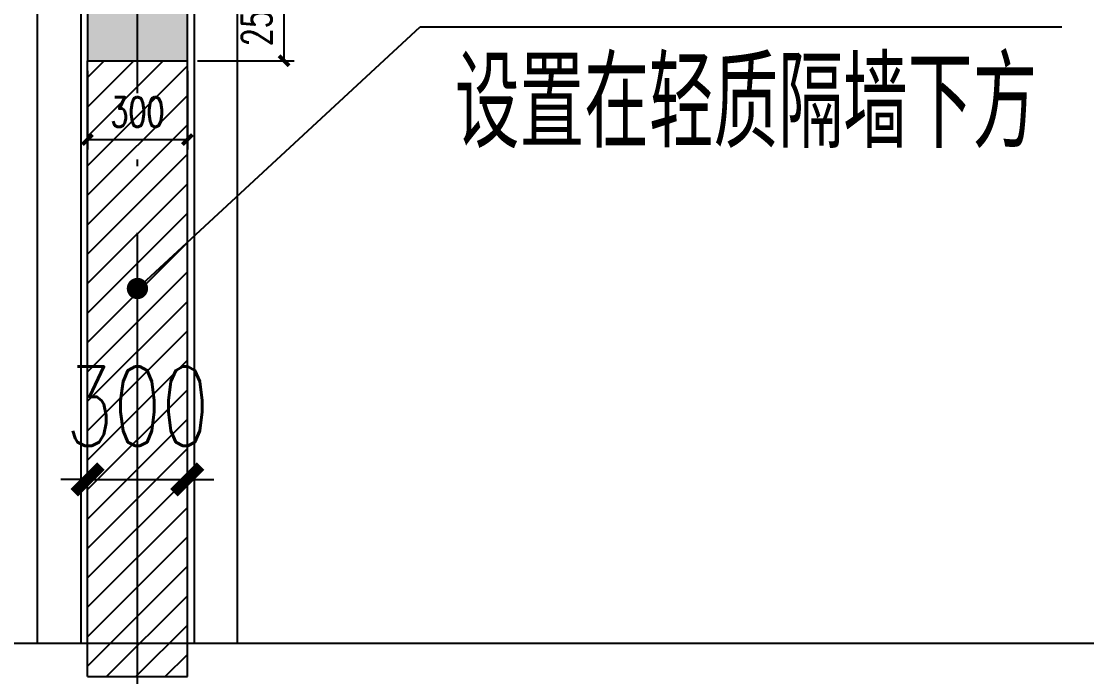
# Model space of a CAD drawing. Extents: x -1899985 to -450366, y 556196 to 2151267.
# Drawn here: x -1703459 to -1700259, y 568158 to 570126 of the extents above; entities that cross this region are included whole.
import ezdxf

# ---------------------------------------------------------------- set-up
doc = ezdxf.new("R2010")
doc.units = 0
doc.header["$LTSCALE"] = 1000
doc.header["$MEASUREMENT"] = 0
doc.linetypes.add('__DASH', pattern=[0.35, 0.25, -0.1])
doc.linetypes.add('DOTE', pattern=[2.42, 2, -0.2, 0.02, -0.2])
doc.layers.get('Defpoints').update_dxf_attribs({"color": 210})
for name, color, linetype in [('A-AXIS-DOTE', 14, 'DOTE'), ('A-AXIS-DP', 126, 'Continuous'), ('A-AXIS-SYMB', 3, 'Continuous'), ('A-LIN-V', 9, 'Continuous'), ('A-SFCE', 30, 'Continuous'), ('AS-COLN', 6, 'Continuous'), ('AS-WALL', 40, 'Continuous'), ('COLUMN', 9, 'Continuous'), ('PUB_HATCH', 8, 'Continuous'), ('PUB_TEXT', 7, 'Continuous')]:
    doc.layers.add(name, color=color, linetype=linetype)
doc.styles.add('_TCH_DIM', font='SIMPLEX', dxfattribs={"bigfont": 'GBCBIG'})
doc.styles.add('_TCH_DIM_T3', font='SIMPLEX', dxfattribs={"width": 0.705882, "bigfont": 'GBCBIG'})
doc.dimstyles.new('_TCH_ARCH&&30', dxfattribs={"dimtxt": 89.25, "dimasz": 30, "dimexe": 30, "dimexo": 30, "dimgap": 37.875, "dimtad": 1, "dimdec": 0, "dimzin": 0, "dimdsep": 46, "dimtxsty": '_TCH_DIM_T3', "dimblk": 'ARCHTICK', "dimcen": 0.09, "dimclrt": 7, "dimazin": 2, "dimtfac": 1, "dimtdec": 0, "dimtix": 1, "dimtmove": 2, "dimatfit": 3, "dimfxl": 0, "dimtolj": 1, "dimtzin": 0, "dimarcsym": 0})
doc.dimstyles.new('_TCH_ARCH&&80', dxfattribs={"dimtxt": 238, "dimasz": 80, "dimexe": 80, "dimexo": 80, "dimgap": 101, "dimtad": 1, "dimdec": 0, "dimzin": 0, "dimdsep": 46, "dimtxsty": '_TCH_DIM_T3', "dimblk": 'ARCHTICK', "dimcen": 0.09, "dimclrt": 7, "dimazin": 2, "dimtfac": 1, "dimtdec": 0, "dimtix": 1, "dimtmove": 2, "dimatfit": 3, "dimfxl": 0, "dimtolj": 1, "dimtzin": 0, "dimarcsym": 0})

# ---------------------------------------------------------------- blocks, each defined once
blk = doc.blocks.new('G$C845E5159')
at = {"layer": 'COLUMN'}
for points in [[(300, 700), (300, -11000), (-300, -11000), (-300, 700), (300, 700)], [(16800, 700), (16800, -11000), (16200, -11000), (16200, 700), (16800, 700)]]:
    blk.add_lwpolyline(points, dxfattribs=at)
blk = doc.blocks.new('_ArchTick')
at = {"color": 0, "linetype": 'ByBlock', "const_width": 0.4}
blk.add_lwpolyline([(-0.5, -0.5), (0.5, 0.5)], dxfattribs=at)
blk = doc.blocks.new('*D540')
at = {"layer": 'A-AXIS-DP', "color": 0, "lineweight": -2}
for p, q in [((-1752861.7, 570476.7), (-1753292.3, 570476.7)), ((-1753212.3, 568476.7), (-1753212.3, 570476.7)), ((-1752861.7, 568476.7), (-1753292.3, 568476.7))]:
    blk.add_line(p, q, dxfattribs=at)
at = {"layer": 'Defpoints', "color": 0}
for p in [(-1753212.3, 570476.7), (-1752781.7, 570476.7), (-1752781.7, 568476.7)]:
    blk.add_point(p, dxfattribs=at)
at = {"layer": 'A-AXIS-DP', "color": 0, "lineweight": -2, "xscale": 80, "yscale": 80, "zscale": 80}
for p, rotation in [((-1753212.3, 570476.7), 90), ((-1753212.3, 568476.7), 270)]:
    blk.add_blockref('_ArchTick', p, dxfattribs=dict(at, rotation=rotation))
at = {"layer": 'A-AXIS-DP', "color": 7, "insert": (-1753432.3, 569476.7), "char_height": 238, "attachment_point": 5, "rotation": 90, "style": '_TCH_DIM_T3'}
blk.add_mtext('\\A1;2000', dxfattribs=at)
blk = doc.blocks.new('_FZH')
blk.add_lwpolyline([(-0.5, -0.5), (0.5, -0.5), (0.5, 0.5), (-0.5, 0.5)], close=True)
at = {"layer": 'PUB_HATCH'}
blk.add_solid([(-0.5, -0.5), (0.5, -0.5), (-0.5, 0.5), (0.5, 0.5)], dxfattribs=at)
blk = doc.blocks.new('*D541')
at = {"layer": 'A-AXIS-DP', "color": 0, "lineweight": -2}
for p, q in [((-1752710.4, 568641.2), (-1752710.4, 569049.2)), ((-1752410.4, 568641.2), (-1752410.4, 569049.2)), ((-1752710.4, 568969.2), (-1752790.4, 568969.2)), ((-1752710.4, 568969.2), (-1752410.4, 568969.2)), ((-1752410.4, 568969.2), (-1752330.4, 568969.2))]:
    blk.add_line(p, q, dxfattribs=at)
at = {"layer": 'Defpoints', "color": 0}
for p in [(-1752410.4, 568969.2), (-1752710.4, 568561.2), (-1752410.4, 568561.2)]:
    blk.add_point(p, dxfattribs=at)
at = {"layer": 'A-AXIS-DP', "color": 0, "lineweight": -2, "xscale": 80, "yscale": 80, "zscale": 80}
blk.add_blockref('_ArchTick', (-1752710.4, 568969.2), dxfattribs=at)
at = {"layer": 'A-AXIS-DP', "color": 0, "lineweight": -2, "xscale": 80, "yscale": 80, "zscale": 80, "rotation": 180}
blk.add_blockref('_ArchTick', (-1752410.4, 568969.2), dxfattribs=at)
at = {"layer": 'A-AXIS-DP', "color": 7, "insert": (-1752560.4, 569189.2), "char_height": 238, "attachment_point": 5, "style": '_TCH_DIM_T3'}
blk.add_mtext('\\A1;300', dxfattribs=at)
blk = doc.blocks.new('*D542')
at = {"layer": 'A-AXIS-DP', "color": 0, "lineweight": -2}
for p, q in [((-1752380.4, 570476.7), (-1752089.5, 570476.7)), ((-1752119.5, 570226.7), (-1752119.5, 570476.7)), ((-1752380.4, 570226.7), (-1752089.5, 570226.7))]:
    blk.add_line(p, q, dxfattribs=at)
at = {"layer": 'Defpoints', "color": 0}
for p in [(-1752410.4, 570476.7), (-1752119.5, 570476.7), (-1752410.4, 570226.7)]:
    blk.add_point(p, dxfattribs=at)
at = {"layer": 'A-AXIS-DP', "color": 0, "lineweight": -2, "xscale": 30, "yscale": 30, "zscale": 30}
for p, rotation in [((-1752119.5, 570476.7), 90), ((-1752119.5, 570226.7), 270)]:
    blk.add_blockref('_ArchTick', p, dxfattribs=dict(at, rotation=rotation))
at = {"layer": 'A-AXIS-DP', "color": 7, "insert": (-1752202, 570351.7), "char_height": 89.25, "attachment_point": 5, "rotation": 90, "style": '_TCH_DIM_T3'}
blk.add_mtext('\\A1;250', dxfattribs=at)
blk = doc.blocks.new('*D543')
at = {"layer": 'A-AXIS-DP', "color": 0, "lineweight": -2}
for p, q in [((-1752710.4, 570196.7), (-1752710.4, 569960)), ((-1752410.4, 570196.7), (-1752410.4, 569960)), ((-1752710.4, 569990), (-1752410.4, 569990))]:
    blk.add_line(p, q, dxfattribs=at)
at = {"layer": 'Defpoints', "color": 0}
for p in [(-1752710.4, 570226.7), (-1752410.4, 570226.7), (-1752410.4, 569990)]:
    blk.add_point(p, dxfattribs=at)
at = {"layer": 'A-AXIS-DP', "color": 0, "lineweight": -2, "xscale": 30, "yscale": 30, "zscale": 30, "rotation": 180}
blk.add_blockref('_ArchTick', (-1752710.4, 569990), dxfattribs=at)
at = {"layer": 'A-AXIS-DP', "color": 0, "lineweight": -2, "xscale": 30, "yscale": 30, "zscale": 30}
blk.add_blockref('_ArchTick', (-1752410.4, 569990), dxfattribs=at)
at = {"layer": 'A-AXIS-DP', "color": 7, "insert": (-1752560.4, 570072.5), "char_height": 89.25, "attachment_point": 5, "style": '_TCH_DIM_T3'}
blk.add_mtext('\\A1;300', dxfattribs=at)
blk = doc.blocks.new('53456465')
at = {"layer": 'PUB_HATCH'}
h = blk.add_hatch(dxfattribs=at)
h.set_pattern_fill('普通砖', color=256, scale=25, style=0)
h.set_pattern_definition([(45, (0, 44.88), (-44.1941915, 44.1941915), [])])
h.paths.add_polyline_path([(-1752410.4, 570226.7), (-1752710.4, 570226.7), (-1752710.4, 568376.9), (-1752410.4, 568376.9)])
at = {"layer": 'A-AXIS-SYMB'}
for p, q in [((-1752560.4, 569542.6), (-1751710.6, 570328.8)), ((-1752560.4, 569542.6), (-1751710.6, 570328.8)), ((-1751710.6, 570328.8), (-1749783.4, 570328.8))]:
    blk.add_line(p, q, dxfattribs=at)
at = {"layer": 'A-AXIS-SYMB', "const_width": 32}
blk.add_lwpolyline([(-1752572.1, 569531.8, 1), (-1752548.7, 569553.5, 1)], format="xyb", close=True, dxfattribs=at)
blk.add_lwpolyline([(-1752572.1, 569531.8, 1), (-1752548.7, 569553.5, 1)], format="xyb", close=True, dxfattribs=at)
at = {"layer": 'A-LIN-V'}
for p, q in [((-1752730.4, 570476.7), (-1752730.4, 568476.7)), ((-1752390.4, 570476.7), (-1752390.4, 568476.7))]:
    blk.add_line(p, q, dxfattribs=at)
at = {"layer": 'AS-WALL'}
for p, q in [((-1752710.4, 568376.9), (-1752710.4, 570226.7)), ((-1752410.4, 568376.9), (-1752410.4, 570226.7)), ((-1752710.4, 568376.9), (-1752410.4, 568376.9))]:
    blk.add_line(p, q, dxfattribs=at)
at = {"layer": 'AS-COLN', "xscale": 300, "yscale": 249.9999996275874, "zscale": 249.9999996275874}
blk.add_blockref('_FZH', (-1752560.4, 570351.7), dxfattribs=at)
at = {"layer": 'PUB_TEXT', "style": '_TCH_DIM'}
blk.add_text('设置在轻质隔墙下方', height=270.07, dxfattribs=at).set_placement((-1751607, 569964.8))
at = {"layer": 'A-AXIS-DP'}
for p1, p2, distance, dimstyle, picture, middle in [((-1752781.7, 568476.7), (-1752781.7, 570476.7), 430.6, '_TCH_ARCH&&80', '*D540', (-1753432.3, 569476.7)), ((-1752410.4, 570226.7), (-1752410.4, 570476.7), -290.9, '_TCH_ARCH&&30', '*D542', (-1752202, 570351.7)), ((-1752710.4, 570226.7), (-1752410.4, 570226.7), -236.6, '_TCH_ARCH&&30', '*D543', (-1752560.4, 570072.5)), ((-1752710.4, 568561.2), (-1752410.4, 568561.2), 408.1, '_TCH_ARCH&&80', '*D541', (-1752560.4, 569189.2))]:
    dim = blk.add_aligned_dim(p1=p1, p2=p2, distance=distance, dimstyle=dimstyle, dxfattribs=at)
    dim.commit()
    dim.dimension.update_dxf_attribs({"geometry": picture, "text_midpoint": middle})

msp = doc.modelspace()

# ---------------------------------------------------------------- linework, layer by layer
at = {"layer": 'A-AXIS-DOTE'}
msp.add_line((-1703110.4, 562650.6), (-1703110.4, 585146), dxfattribs=at)
at = {"layer": 'A-AXIS-DOTE', "linetype": '__DASH', "ltscale": 2}
msp.add_line((-1647680.2, 568257.5), (-1785568.2, 568257.5), dxfattribs=at)
at = {"layer": 'A-SFCE'}
for p, q in [((-1703410.4, 568257.5), (-1752286.9, 568257.5)), ((-1669610.4, 568257.5), (-1702810.4, 568257.5))]:
    msp.add_line(p, q, dxfattribs=at)

# ---------------------------------------------------------------- block references
at = {"layer": 'A-LIN-V'}
for p in [(-1719610.4, 579257.5), (-1703110.4, 579257.5)]:
    msp.add_blockref('G$C845E5159', p, dxfattribs=at)

# ---------------------------------------------------------------- next in the draw order: block references
msp.add_blockref('53456465', (49450, -219.2), dxfattribs=at)

doc.saveas('drawing.dxf')
